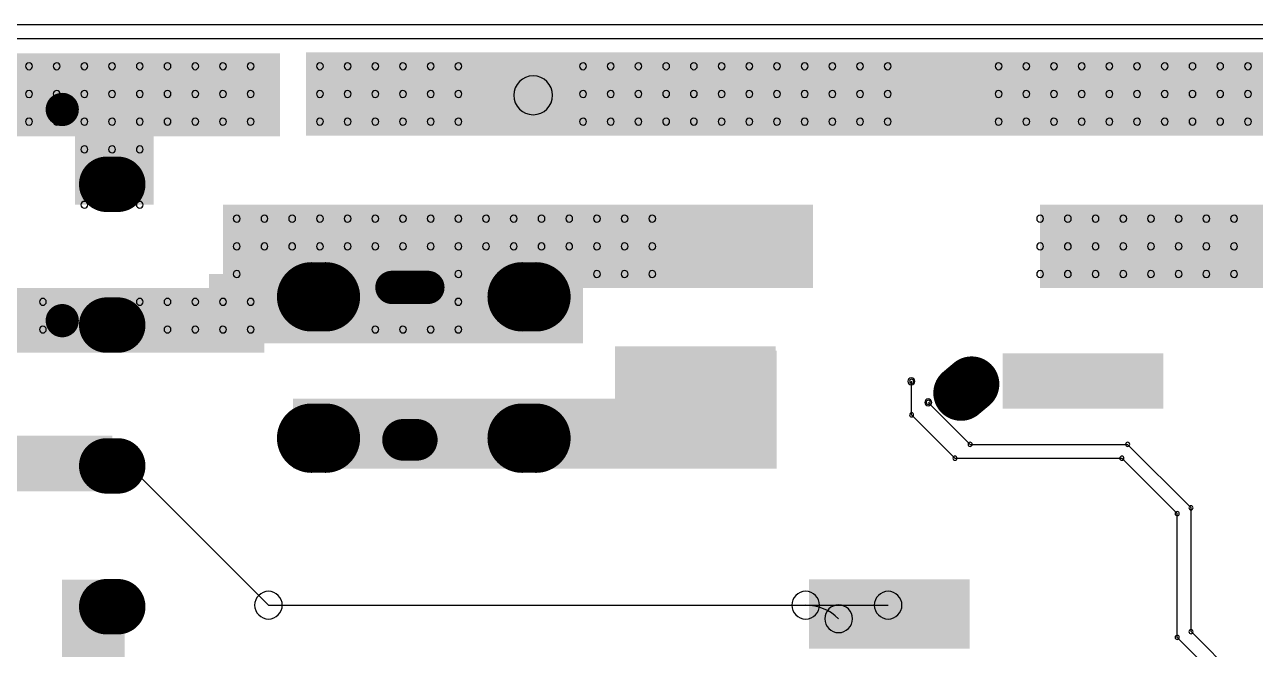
# Model space of a CAD drawing. Header units: inches. Extents: x 32166 to 66782, y 2386 to 7162.
# Drawn here: x 32879.6 to 33079.6, y 3251.1 to 3352.5 of the extents above; entities that cross this region are included whole.
import ezdxf

# ---------------------------------------------------------------- set-up
doc = ezdxf.new("R2010")
doc.units = ezdxf.units.IN
doc.header["$LTSCALE"] = 0.64311
doc.header["$MEASUREMENT"] = 0
for name, color, linetype in [('KEEPOUTLAYER', 6, 'CONTINUOUS'), ('MIDLAYER2', 76, 'CONTINUOUS'), ('MULTILAYER', 9, 'CONTINUOUS')]:
    doc.layers.add(name, color=color, linetype=linetype)

msp = doc.modelspace()

# ---------------------------------------------------------------- linework, layer by layer
at = {"layer": 'KEEPOUTLAYER'}
msp.add_line((32666.61, 3352.51), (34174.11, 3352.51), dxfattribs=at)
at = {"layer": 'MIDLAYER2'}
for p, q in [((32737.49, 3350.26), (33876.12, 3350.26)), ((33023.73, 3289.15), (33023.73, 3294.6)), ((33026.43, 3291.18), (33033.24, 3284.37)), ((33023.73, 3289.15), (33030.77, 3282.12)), ((33033.24, 3284.37), (33058.82, 3284.37)), ((33058.82, 3284.37), (33069.13, 3274.06)), ((32893.88, 3280.87), (32896.65, 3280.87)), ((32896.65, 3280.87), (32919.26, 3258.26)), ((33030.77, 3282.12), (33057.89, 3282.12)), ((33057.89, 3282.12), (33066.88, 3273.12)), ((33066.88, 3253.03), (33066.88, 3273.12)), ((33069.13, 3253.96), (33069.13, 3274.06)), ((32919.26, 3258.26), (33019.92, 3258.26)), ((33066.88, 3253.03), (33082.02, 3237.9)), ((33069.13, 3253.96), (33082.95, 3240.15))]:
    msp.add_line(p, q, dxfattribs=at)
for points, const_width in [([(32885.76, 3340.09, 1), (32885.76, 3337.39, 1)], 2.7), ([(32892.98, 3328.84, 1), (32892.98, 3324.34, 1)], 4.5), ([(32894.78, 3328.84, 1), (32894.78, 3324.34, 1)], 4.5), ([(32929.08, 3308.32, 1), (32923.45, 3308.32, 1)], 5.63), ([(32931.33, 3308.32, 1), (32925.7, 3308.32, 1)], 5.63), ([(32963.28, 3308.32, 1), (32957.65, 3308.32, 1)], 5.63), ([(32965.53, 3308.32, 1), (32959.9, 3308.32, 1)], 5.63), ([(32939.31, 3311.2, 1), (32939.31, 3308.5, 1)], 2.7), ([(32945.16, 3311.2, 1), (32945.16, 3308.5, 1)], 2.7), ([(32885.76, 3305.8, 1), (32885.76, 3303.1, 1)], 2.7), ([(32892.98, 3305.98, 1), (32892.98, 3301.48, 1)], 4.5), ([(32894.78, 3305.98, 1), (32894.78, 3301.48, 1)], 4.5), ([(33030.31, 3294.42, 1), (33033.21, 3290.97, 1)], 4.5), ([(33032.04, 3295.87, 1), (33034.93, 3292.42, 1)], 4.5), ([(32929.08, 3285.37, 1), (32923.45, 3285.37, 1)], 5.63), ([(32931.33, 3285.37, 1), (32925.7, 3285.37, 1)], 5.63), ([(32963.28, 3285.37, 1), (32957.65, 3285.37, 1)], 5.63), ([(32965.53, 3285.37, 1), (32959.9, 3285.37, 1)], 5.63), ([(32941.11, 3286.79, 1), (32941.11, 3283.41, 1)], 3.37), ([(32943.36, 3286.79, 1), (32943.36, 3283.41, 1)], 3.37), ([(32892.98, 3283.12, 1), (32892.98, 3278.62, 1)], 4.5), ([(32894.78, 3283.12, 1), (32894.78, 3278.62, 1)], 4.5), ([(32892.98, 3260.26, 1), (32892.98, 3255.76, 1)], 4.5), ([(32894.78, 3260.26, 1), (32894.78, 3255.76, 1)], 4.5)]:
    msp.add_lwpolyline(points, format="xyb", close=True, dxfattribs=dict(at, const_width=const_width))
for points, const_width in [([(32892.98, 3326.59), (32894.78, 3326.59)], 9), ([(32926.26, 3308.32), (32928.51, 3308.32)], 11.25), ([(32960.46, 3308.32), (32962.71, 3308.32)], 11.25), ([(32945.16, 3309.85), (32939.31, 3309.85)], 5.4), ([(32892.98, 3303.73), (32894.78, 3303.73)], 9), ([(33033.48, 3294.14), (33031.76, 3292.7)], 9), ([(32926.26, 3285.37), (32928.51, 3285.37)], 11.25), ([(32960.46, 3285.37), (32962.71, 3285.37)], 11.25), ([(32943.36, 3285.1), (32941.11, 3285.1)], 6.75), ([(32892.98, 3280.87), (32894.78, 3280.87)], 9), ([(32892.98, 3258.01), (32894.78, 3258.01)], 9)]:
    msp.add_lwpolyline(points, dxfattribs=dict(at, const_width=const_width))
for centre, radius, start, end in [((32880.36, 3345.76), 0.562, 0, 180), ((32880.36, 3345.76), 0.562, 180, 0), ((32884.86, 3345.76), 0.562, 0, 180), ((32884.86, 3345.76), 0.562, 180, 0), ((32889.36, 3345.76), 0.562, 0, 180), ((32889.36, 3345.76), 0.562, 180, 0), ((32893.86, 3345.76), 0.562, 0, 180), ((32893.86, 3345.76), 0.562, 180, 0), ((32898.36, 3345.76), 0.562, 0, 180), ((32898.36, 3345.76), 0.562, 180, 0), ((32902.86, 3345.76), 0.562, 0, 180), ((32902.86, 3345.76), 0.562, 180, 0), ((32907.36, 3345.76), 0.562, 0, 180), ((32907.36, 3345.76), 0.562, 180, 0), ((32911.86, 3345.76), 0.562, 0, 180), ((32911.86, 3345.76), 0.562, 180, 0), ((32916.36, 3345.76), 0.562, 0, 180), ((32916.36, 3345.76), 0.562, 180, 0), ((32927.61, 3345.76), 0.562, 0, 180), ((32927.61, 3345.76), 0.562, 180, 0), ((32932.11, 3345.76), 0.562, 0, 180), ((32932.11, 3345.76), 0.562, 180, 0), ((32936.61, 3345.76), 0.562, 0, 180), ((32936.61, 3345.76), 0.562, 180, 0), ((32941.11, 3345.76), 0.562, 0, 180), ((32941.11, 3345.76), 0.562, 180, 0), ((32945.61, 3345.76), 0.562, 0, 180), ((32945.61, 3345.76), 0.562, 180, 0), ((32950.11, 3345.76), 0.562, 0, 180), ((32950.11, 3345.76), 0.562, 180, 0), ((32970.36, 3345.76), 0.562, 0, 180), ((32970.36, 3345.76), 0.562, 180, 0), ((32974.86, 3345.76), 0.562, 0, 180), ((32974.86, 3345.76), 0.562, 180, 0), ((32979.36, 3345.76), 0.562, 0, 180), ((32979.36, 3345.76), 0.562, 180, 0), ((32983.86, 3345.76), 0.562, 0, 180), ((32983.86, 3345.76), 0.562, 180, 0), ((32988.36, 3345.76), 0.562, 0, 180), ((32988.36, 3345.76), 0.562, 180, 0), ((32992.86, 3345.76), 0.562, 0, 180), ((32992.86, 3345.76), 0.562, 180, 0), ((32997.36, 3345.76), 0.562, 0, 180), ((32997.36, 3345.76), 0.562, 180, 0), ((33001.86, 3345.76), 0.562, 0, 180), ((33001.86, 3345.76), 0.562, 180, 0), ((33006.36, 3345.76), 0.562, 0, 180), ((33006.36, 3345.76), 0.562, 180, 0), ((33010.86, 3345.76), 0.562, 0, 180), ((33010.86, 3345.76), 0.562, 180, 0), ((33015.36, 3345.76), 0.562, 0, 180), ((33015.36, 3345.76), 0.562, 180, 0), ((33019.86, 3345.76), 0.562, 0, 180), ((33019.86, 3345.76), 0.562, 180, 0), ((33037.86, 3345.76), 0.562, 0, 180), ((33037.86, 3345.76), 0.562, 180, 0), ((33042.36, 3345.76), 0.562, 0, 180), ((33042.36, 3345.76), 0.562, 180, 0), ((33046.86, 3345.76), 0.562, 0, 180), ((33046.86, 3345.76), 0.562, 180, 0), ((33051.36, 3345.76), 0.562, 0, 180), ((33051.36, 3345.76), 0.562, 180, 0), ((33055.86, 3345.76), 0.562, 0, 180), ((33055.86, 3345.76), 0.562, 180, 0), ((33060.36, 3345.76), 0.562, 0, 180), ((33060.36, 3345.76), 0.562, 180, 0), ((33064.86, 3345.76), 0.562, 0, 180), ((33064.86, 3345.76), 0.562, 180, 0), ((33069.36, 3345.76), 0.562, 0, 180), ((33069.36, 3345.76), 0.562, 180, 0), ((33073.86, 3345.76), 0.562, 0, 180), ((33073.86, 3345.76), 0.562, 180, 0), ((33078.36, 3345.76), 0.562, 0, 180), ((33078.36, 3345.76), 0.562, 180, 0), ((32962.26, 3341.04), 3.15, 0, 180), ((32880.36, 3341.26), 0.562, 0, 180), ((32880.36, 3341.26), 0.562, 180, 0), ((32884.86, 3341.26), 0.562, 0, 180), ((32884.86, 3341.26), 0.562, 180, 0), ((32889.36, 3341.26), 0.562, 0, 180), ((32889.36, 3341.26), 0.562, 180, 0), ((32893.86, 3341.26), 0.562, 0, 180), ((32893.86, 3341.26), 0.562, 180, 0), ((32898.36, 3341.26), 0.562, 0, 180), ((32898.36, 3341.26), 0.562, 180, 0), ((32902.86, 3341.26), 0.562, 0, 180), ((32902.86, 3341.26), 0.562, 180, 0), ((32907.36, 3341.26), 0.562, 0, 180), ((32907.36, 3341.26), 0.562, 180, 0), ((32911.86, 3341.26), 0.562, 0, 180), ((32911.86, 3341.26), 0.562, 180, 0), ((32916.36, 3341.26), 0.562, 0, 180), ((32916.36, 3341.26), 0.562, 180, 0), ((32927.61, 3341.26), 0.562, 0, 180), ((32927.61, 3341.26), 0.562, 180, 0), ((32932.11, 3341.26), 0.562, 0, 180), ((32932.11, 3341.26), 0.562, 180, 0), ((32936.61, 3341.26), 0.562, 0, 180), ((32936.61, 3341.26), 0.562, 180, 0), ((32941.11, 3341.26), 0.562, 0, 180), ((32941.11, 3341.26), 0.562, 180, 0), ((32945.61, 3341.26), 0.562, 0, 180), ((32945.61, 3341.26), 0.562, 180, 0), ((32950.11, 3341.26), 0.562, 0, 180), ((32950.11, 3341.26), 0.562, 180, 0), ((32962.26, 3341.04), 3.15, 180, 0), ((32970.36, 3341.26), 0.562, 0, 180), ((32970.36, 3341.26), 0.562, 180, 0), ((32974.86, 3341.26), 0.562, 0, 180), ((32974.86, 3341.26), 0.562, 180, 0), ((32979.36, 3341.26), 0.562, 0, 180), ((32979.36, 3341.26), 0.562, 180, 0), ((32983.86, 3341.26), 0.562, 0, 180), ((32983.86, 3341.26), 0.562, 180, 0), ((32988.36, 3341.26), 0.562, 0, 180), ((32988.36, 3341.26), 0.562, 180, 0), ((32992.86, 3341.26), 0.562, 0, 180), ((32992.86, 3341.26), 0.562, 180, 0), ((32997.36, 3341.26), 0.562, 0, 180), ((32997.36, 3341.26), 0.562, 180, 0), ((33001.86, 3341.26), 0.562, 0, 180), ((33001.86, 3341.26), 0.562, 180, 0), ((33006.36, 3341.26), 0.562, 0, 180), ((33006.36, 3341.26), 0.562, 180, 0), ((33010.86, 3341.26), 0.562, 0, 180), ((33010.86, 3341.26), 0.562, 180, 0), ((33015.36, 3341.26), 0.562, 0, 180), ((33015.36, 3341.26), 0.562, 180, 0), ((33019.86, 3341.26), 0.562, 0, 180), ((33019.86, 3341.26), 0.562, 180, 0), ((33037.86, 3341.26), 0.562, 0, 180), ((33037.86, 3341.26), 0.562, 180, 0), ((33042.36, 3341.26), 0.562, 0, 180), ((33042.36, 3341.26), 0.562, 180, 0), ((33046.86, 3341.26), 0.562, 0, 180), ((33046.86, 3341.26), 0.562, 180, 0), ((33051.36, 3341.26), 0.562, 0, 180), ((33051.36, 3341.26), 0.562, 180, 0), ((33055.86, 3341.26), 0.562, 0, 180), ((33055.86, 3341.26), 0.562, 180, 0), ((33060.36, 3341.26), 0.562, 0, 180), ((33060.36, 3341.26), 0.562, 180, 0), ((33064.86, 3341.26), 0.562, 0, 180), ((33064.86, 3341.26), 0.562, 180, 0), ((33069.36, 3341.26), 0.562, 0, 180), ((33069.36, 3341.26), 0.562, 180, 0), ((33073.86, 3341.26), 0.562, 0, 180), ((33073.86, 3341.26), 0.562, 180, 0), ((33078.36, 3341.26), 0.562, 0, 180), ((33078.36, 3341.26), 0.562, 180, 0), ((32880.36, 3336.76), 0.562, 0, 180), ((32884.86, 3336.76), 0.562, 0, 180), ((32889.36, 3336.76), 0.562, 0, 180), ((32893.86, 3336.76), 0.562, 0, 180), ((32898.36, 3336.76), 0.562, 0, 180), ((32902.86, 3336.76), 0.562, 0, 180), ((32907.36, 3336.76), 0.562, 0, 180), ((32911.86, 3336.76), 0.562, 0, 180), ((32916.36, 3336.76), 0.562, 0, 180), ((32927.61, 3336.76), 0.562, 0, 180), ((32932.11, 3336.76), 0.562, 0, 180), ((32936.61, 3336.76), 0.562, 0, 180), ((32941.11, 3336.76), 0.562, 0, 180), ((32945.61, 3336.76), 0.562, 0, 180), ((32950.11, 3336.76), 0.562, 0, 180), ((32970.36, 3336.76), 0.562, 0, 180), ((32974.86, 3336.76), 0.562, 0, 180), ((32979.36, 3336.76), 0.562, 0, 180), ((32983.86, 3336.76), 0.562, 0, 180), ((32988.36, 3336.76), 0.562, 0, 180), ((32992.86, 3336.76), 0.562, 0, 180), ((32997.36, 3336.76), 0.562, 0, 180), ((33001.86, 3336.76), 0.562, 0, 180), ((33006.36, 3336.76), 0.562, 0, 180), ((33010.86, 3336.76), 0.562, 0, 180), ((33015.36, 3336.76), 0.562, 0, 180), ((33019.86, 3336.76), 0.562, 0, 180), ((33037.86, 3336.76), 0.562, 0, 180), ((33042.36, 3336.76), 0.562, 0, 180), ((33046.86, 3336.76), 0.562, 0, 180), ((33051.36, 3336.76), 0.562, 0, 180), ((33055.86, 3336.76), 0.562, 0, 180), ((33060.36, 3336.76), 0.562, 0, 180), ((33064.86, 3336.76), 0.562, 0, 180), ((33069.36, 3336.76), 0.562, 0, 180), ((33073.86, 3336.76), 0.562, 0, 180), ((33078.36, 3336.76), 0.562, 0, 180), ((32880.36, 3336.76), 0.562, 180, 0), ((32884.86, 3336.76), 0.562, 180, 0), ((32889.36, 3336.76), 0.562, 180, 0), ((32893.86, 3336.76), 0.562, 180, 0), ((32898.36, 3336.76), 0.562, 180, 0), ((32902.86, 3336.76), 0.562, 180, 0), ((32907.36, 3336.76), 0.562, 180, 0), ((32911.86, 3336.76), 0.562, 180, 0), ((32916.36, 3336.76), 0.562, 180, 0), ((32927.61, 3336.76), 0.562, 180, 0), ((32932.11, 3336.76), 0.562, 180, 0), ((32936.61, 3336.76), 0.562, 180, 0), ((32941.11, 3336.76), 0.562, 180, 0), ((32945.61, 3336.76), 0.562, 180, 0), ((32950.11, 3336.76), 0.562, 180, 0), ((32970.36, 3336.76), 0.562, 180, 0), ((32974.86, 3336.76), 0.562, 180, 0), ((32979.36, 3336.76), 0.562, 180, 0), ((32983.86, 3336.76), 0.562, 180, 0), ((32988.36, 3336.76), 0.562, 180, 0), ((32992.86, 3336.76), 0.562, 180, 0), ((32997.36, 3336.76), 0.562, 180, 0), ((33001.86, 3336.76), 0.562, 180, 0), ((33006.36, 3336.76), 0.562, 180, 0), ((33010.86, 3336.76), 0.562, 180, 0), ((33015.36, 3336.76), 0.562, 180, 0), ((33019.86, 3336.76), 0.562, 180, 0), ((33037.86, 3336.76), 0.562, 180, 0), ((33042.36, 3336.76), 0.562, 180, 0), ((33046.86, 3336.76), 0.562, 180, 0), ((33051.36, 3336.76), 0.562, 180, 0), ((33055.86, 3336.76), 0.562, 180, 0), ((33060.36, 3336.76), 0.562, 180, 0), ((33064.86, 3336.76), 0.562, 180, 0), ((33069.36, 3336.76), 0.562, 180, 0), ((33073.86, 3336.76), 0.562, 180, 0), ((33078.36, 3336.76), 0.562, 180, 0), ((32889.36, 3332.26), 0.562, 0, 180), ((32889.36, 3332.26), 0.562, 180, 0), ((32893.86, 3332.26), 0.562, 0, 180), ((32893.86, 3332.26), 0.562, 180, 0), ((32898.36, 3332.26), 0.562, 0, 180), ((32898.36, 3332.26), 0.562, 180, 0), ((32893.86, 3327.76), 0.562, 0, 180), ((32893.86, 3327.76), 0.562, 180, 0), ((32898.36, 3327.76), 0.562, 0, 180), ((32898.36, 3327.76), 0.562, 180, 0), ((32889.36, 3323.26), 0.562, 0, 180), ((32889.36, 3323.26), 0.562, 180, 0), ((32893.86, 3323.26), 0.562, 0, 180), ((32893.86, 3323.26), 0.562, 180, 0), ((32898.36, 3323.26), 0.562, 0, 180), ((32898.36, 3323.26), 0.562, 180, 0), ((32914.11, 3321.01), 0.562, 0, 180), ((32914.11, 3321.01), 0.562, 0, 180), ((32914.11, 3321.01), 0.562, 180, 0), ((32914.11, 3321.01), 0.562, 180, 0), ((32918.61, 3321.01), 0.562, 0, 180), ((32918.61, 3321.01), 0.562, 180, 0), ((32923.11, 3321.01), 0.562, 0, 180), ((32923.11, 3321.01), 0.562, 180, 0), ((32927.61, 3321.01), 0.562, 0, 180), ((32927.61, 3321.01), 0.562, 180, 0), ((32932.11, 3321.01), 0.562, 0, 180), ((32932.11, 3321.01), 0.562, 180, 0), ((32936.61, 3321.01), 0.562, 0, 180), ((32936.61, 3321.01), 0.562, 180, 0), ((32941.11, 3321.01), 0.562, 0, 180), ((32941.11, 3321.01), 0.562, 180, 0), ((32945.61, 3321.01), 0.562, 0, 180), ((32945.61, 3321.01), 0.562, 180, 0), ((32950.11, 3321.01), 0.562, 0, 180), ((32950.11, 3321.01), 0.562, 180, 0), ((32954.61, 3321.01), 0.562, 0, 180), ((32954.61, 3321.01), 0.562, 180, 0), ((32959.11, 3321.01), 0.562, 0, 180), ((32959.11, 3321.01), 0.562, 180, 0), ((32963.61, 3321.01), 0.562, 0, 180), ((32963.61, 3321.01), 0.562, 180, 0), ((32968.11, 3321.01), 0.562, 0, 180), ((32968.11, 3321.01), 0.562, 180, 0), ((32972.61, 3321.01), 0.562, 0, 180), ((32972.61, 3321.01), 0.562, 180, 0), ((32977.11, 3321.01), 0.562, 0, 180), ((32977.11, 3321.01), 0.562, 180, 0), ((32981.61, 3321.01), 0.562, 0, 180), ((32981.61, 3321.01), 0.562, 180, 0), ((33044.61, 3321.01), 0.562, 0, 180), ((33044.61, 3321.01), 0.562, 180, 0), ((33049.11, 3321.01), 0.562, 0, 180), ((33049.11, 3321.01), 0.562, 180, 0), ((33053.61, 3321.01), 0.562, 0, 180), ((33053.61, 3321.01), 0.562, 180, 0), ((33058.11, 3321.01), 0.562, 0, 180), ((33058.11, 3321.01), 0.562, 180, 0), ((33062.61, 3321.01), 0.562, 0, 180), ((33062.61, 3321.01), 0.562, 180, 0), ((33067.11, 3321.01), 0.562, 0, 180), ((33067.11, 3321.01), 0.562, 180, 0), ((33071.61, 3321.01), 0.562, 0, 180), ((33071.61, 3321.01), 0.562, 180, 0), ((33076.11, 3321.01), 0.562, 0, 180), ((33076.11, 3321.01), 0.562, 180, 0), ((32914.11, 3316.51), 0.562, 0, 180), ((32918.61, 3316.51), 0.562, 0, 180), ((32918.61, 3316.51), 0.562, 0, 180), ((32923.11, 3316.51), 0.562, 0, 180), ((32927.61, 3316.51), 0.562, 0, 180), ((32932.11, 3316.51), 0.562, 0, 180), ((32932.11, 3316.51), 0.562, 0, 180), ((32936.61, 3316.51), 0.562, 0, 180), ((32941.11, 3316.51), 0.562, 0, 180), ((32945.61, 3316.51), 0.562, 0, 180), ((32945.61, 3316.51), 0.562, 0, 180), ((32950.11, 3316.51), 0.562, 0, 180), ((32954.61, 3316.51), 0.562, 0, 180), ((32959.11, 3316.51), 0.562, 0, 180), ((32959.11, 3316.51), 0.562, 0, 180), ((32963.61, 3316.51), 0.562, 0, 180), ((32968.11, 3316.51), 0.562, 0, 180), ((32972.61, 3316.51), 0.562, 0, 180), ((32972.61, 3316.51), 0.562, 0, 180), ((32977.11, 3316.51), 0.562, 0, 180), ((32981.61, 3316.51), 0.562, 0, 180), ((33044.61, 3316.51), 0.562, 0, 180), ((33049.11, 3316.51), 0.562, 0, 180), ((33053.61, 3316.51), 0.562, 0, 180), ((33058.11, 3316.51), 0.562, 0, 180), ((33062.61, 3316.51), 0.562, 0, 180), ((33067.11, 3316.51), 0.562, 0, 180), ((33071.61, 3316.51), 0.562, 0, 180), ((33076.11, 3316.51), 0.562, 0, 180), ((32914.11, 3316.51), 0.562, 180, 0), ((32918.61, 3316.51), 0.562, 180, 0), ((32918.61, 3316.51), 0.562, 180, 0), ((32923.11, 3316.51), 0.562, 180, 0), ((32927.61, 3316.51), 0.562, 180, 0), ((32932.11, 3316.51), 0.562, 180, 0), ((32932.11, 3316.51), 0.562, 180, 0), ((32936.61, 3316.51), 0.562, 180, 0), ((32941.11, 3316.51), 0.562, 180, 0), ((32945.61, 3316.51), 0.562, 180, 0), ((32945.61, 3316.51), 0.562, 180, 0), ((32950.11, 3316.51), 0.562, 180, 0), ((32954.61, 3316.51), 0.562, 180, 0), ((32959.11, 3316.51), 0.562, 180, 0), ((32959.11, 3316.51), 0.562, 180, 0), ((32963.61, 3316.51), 0.562, 180, 0), ((32968.11, 3316.51), 0.562, 180, 0), ((32972.61, 3316.51), 0.562, 180, 0), ((32972.61, 3316.51), 0.562, 180, 0), ((32977.11, 3316.51), 0.562, 180, 0), ((32981.61, 3316.51), 0.562, 180, 0), ((33044.61, 3316.51), 0.562, 180, 0), ((33049.11, 3316.51), 0.562, 180, 0), ((33053.61, 3316.51), 0.562, 180, 0), ((33058.11, 3316.51), 0.562, 180, 0), ((33062.61, 3316.51), 0.562, 180, 0), ((33067.11, 3316.51), 0.562, 180, 0), ((33071.61, 3316.51), 0.562, 180, 0), ((33076.11, 3316.51), 0.562, 180, 0), ((32914.11, 3312.01), 0.562, 0, 180), ((32914.11, 3312.01), 0.562, 180, 0), ((32950.11, 3312.01), 0.562, 0, 180), ((32950.11, 3312.01), 0.562, 180, 0), ((32972.61, 3312.01), 0.562, 0, 180), ((32972.61, 3312.01), 0.562, 0, 180), ((32972.61, 3312.01), 0.562, 180, 0), ((32972.61, 3312.01), 0.562, 180, 0), ((32977.11, 3312.01), 0.562, 0, 180), ((32977.11, 3312.01), 0.562, 180, 0), ((32981.61, 3312.01), 0.562, 0, 180), ((32981.61, 3312.01), 0.562, 180, 0), ((33044.61, 3312.01), 0.562, 0, 180), ((33044.61, 3312.01), 0.562, 180, 0), ((33049.11, 3312.01), 0.562, 0, 180), ((33049.11, 3312.01), 0.562, 180, 0), ((33053.61, 3312.01), 0.562, 0, 180), ((33053.61, 3312.01), 0.562, 180, 0), ((33058.11, 3312.01), 0.562, 0, 180), ((33058.11, 3312.01), 0.562, 180, 0), ((33062.61, 3312.01), 0.562, 0, 180), ((33062.61, 3312.01), 0.562, 180, 0), ((33067.11, 3312.01), 0.562, 0, 180), ((33067.11, 3312.01), 0.562, 180, 0), ((33071.61, 3312.01), 0.562, 0, 180), ((33071.61, 3312.01), 0.562, 180, 0), ((33076.11, 3312.01), 0.562, 0, 180), ((33076.11, 3312.01), 0.562, 180, 0), ((32882.61, 3307.51), 0.562, 0, 180), ((32882.61, 3307.51), 0.562, 180, 0), ((32898.36, 3307.51), 0.562, 0, 180), ((32898.36, 3307.51), 0.562, 180, 0), ((32902.86, 3307.51), 0.562, 0, 180), ((32902.86, 3307.51), 0.562, 180, 0), ((32907.36, 3307.51), 0.562, 0, 180), ((32907.36, 3307.51), 0.562, 180, 0), ((32911.86, 3307.51), 0.562, 0, 180), ((32911.86, 3307.51), 0.562, 180, 0), ((32916.36, 3307.51), 0.562, 0, 180), ((32916.36, 3307.51), 0.562, 180, 0), ((32950.11, 3307.51), 0.562, 0, 180), ((32950.11, 3307.51), 0.562, 180, 0), ((32882.61, 3303.01), 0.562, 0, 180), ((32882.61, 3303.01), 0.562, 180, 0), ((32898.36, 3303.01), 0.562, 0, 180), ((32898.36, 3303.01), 0.562, 180, 0), ((32902.86, 3303.01), 0.562, 0, 180), ((32902.86, 3303.01), 0.562, 180, 0), ((32907.36, 3303.01), 0.562, 0, 180), ((32907.36, 3303.01), 0.562, 180, 0), ((32911.86, 3303.01), 0.562, 0, 180), ((32911.86, 3303.01), 0.562, 180, 0), ((32916.36, 3303.01), 0.562, 0, 180), ((32916.36, 3303.01), 0.562, 180, 0), ((32936.61, 3303.01), 0.562, 0, 180), ((32936.61, 3303.01), 0.562, 180, 0), ((32941.11, 3303.01), 0.562, 0, 180), ((32941.11, 3303.01), 0.562, 180, 0), ((32945.61, 3303.01), 0.562, 0, 180), ((32945.61, 3303.01), 0.562, 0, 180), ((32945.61, 3303.01), 0.562, 180, 0), ((32945.61, 3303.01), 0.562, 180, 0), ((32950.11, 3303.01), 0.562, 0, 180), ((32950.11, 3303.01), 0.562, 0, 180), ((32950.11, 3303.01), 0.562, 180, 0), ((32950.11, 3303.01), 0.562, 180, 0), ((33023.69, 3294.6), 0.562, 0, 180), ((33023.73, 3294.6), 0.337, 0, 180), ((33023.69, 3294.6), 0.562, 180, 0), ((33023.73, 3294.6), 0.337, 180, 0), ((33026.43, 3291.18), 0.562, 0, 180), ((33026.43, 3291.18), 0.562, 180, 0), ((33026.43, 3291.18), 0.337, 0, 180), ((33026.43, 3291.18), 0.337, 180, 0), ((33023.73, 3289.15), 0.337, 0, 180), ((33023.73, 3289.15), 0.337, 0, 180), ((33023.73, 3289.15), 0.337, 180, 0), ((33023.73, 3289.15), 0.337, 180, 0), ((32893.88, 3280.87), 2.25, 0, 180), ((32896.65, 3280.87), 2.25, 0, 180), ((32896.65, 3280.87), 2.25, 0, 180), ((33033.24, 3284.37), 0.337, 0, 180), ((33033.24, 3284.37), 0.337, 0, 180), ((33033.24, 3284.37), 0.337, 180, 0), ((33033.24, 3284.37), 0.337, 180, 0), ((33058.82, 3284.37), 0.337, 0, 180), ((33058.82, 3284.37), 0.337, 0, 180), ((33058.82, 3284.37), 0.337, 180, 0), ((33058.82, 3284.37), 0.337, 180, 0), ((32893.88, 3280.87), 2.25, 180, 0), ((32896.65, 3280.87), 2.25, 180, 0), ((32896.65, 3280.87), 2.25, 180, 0), ((33030.77, 3282.12), 0.337, 0, 180), ((33030.77, 3282.12), 0.337, 0, 180), ((33030.77, 3282.12), 0.337, 180, 0), ((33030.77, 3282.12), 0.337, 180, 0), ((33057.89, 3282.12), 0.337, 0, 180), ((33057.89, 3282.12), 0.337, 0, 180), ((33057.89, 3282.12), 0.337, 180, 0), ((33057.89, 3282.12), 0.337, 180, 0), ((33066.88, 3273.12), 0.337, 0, 180), ((33066.88, 3273.12), 0.337, 0, 180), ((33066.88, 3273.12), 0.337, 180, 0), ((33066.88, 3273.12), 0.337, 180, 0), ((33069.13, 3274.06), 0.337, 0, 180), ((33069.13, 3274.06), 0.337, 0, 180), ((33069.13, 3274.06), 0.337, 180, 0), ((33069.13, 3274.06), 0.337, 180, 0), ((32919.26, 3258.26), 2.25, 0, 180), ((32919.26, 3258.26), 2.25, 0, 180), ((33006.53, 3258.26), 2.25, 0, 180), ((33019.92, 3258.26), 2.25, 0, 180), ((32919.26, 3258.26), 2.25, 180, 0), ((32919.26, 3258.26), 2.25, 180, 0), ((33006.53, 3258.26), 2.25, 180, 0), ((33006.53, 3250.71), 7.55, 45, 90), ((33011.87, 3256.05), 2.25, 0, 180), ((33019.92, 3258.26), 2.25, 180, 0), ((33011.87, 3256.05), 2.25, 180, 0), ((33066.88, 3253.03), 0.337, 0, 180), ((33066.88, 3253.03), 0.337, 0, 180), ((33066.88, 3253.03), 0.337, 180, 0), ((33066.88, 3253.03), 0.337, 180, 0), ((33069.13, 3253.96), 0.337, 0, 180), ((33069.13, 3253.96), 0.337, 0, 180), ((33069.13, 3253.96), 0.337, 180, 0), ((33069.13, 3253.96), 0.337, 180, 0)]:
    msp.add_arc(centre, radius, start, end, dxfattribs=at)
for points in [[(32846.44, 3334.36), (32921.14, 3334.36), (32846.44, 3347.86), (32921.14, 3347.86)], [(32925.36, 3334.51), (33413.61, 3334.51), (32925.36, 3348.01), (33413.61, 3348.01)], [(32887.84, 3323.26), (32900.61, 3323.26), (32887.84, 3334.81), (32900.61, 3334.81)], [(32911.86, 3309.76), (33007.71, 3309.76), (32911.86, 3323.26), (33007.71, 3323.26)], [(33044.61, 3309.76), (33166.11, 3309.76), (33044.61, 3323.26), (33166.11, 3323.26)], [(32909.61, 3300.76), (32970.36, 3300.76), (32909.61, 3312.01), (32970.36, 3312.01)], [(32858.59, 3299.26), (32918.61, 3299.26), (32858.59, 3309.76), (32918.61, 3309.76)], [(33001.64, 3300.27), (32975.54, 3300.27), (33001.64, 3289.02), (32975.54, 3289.02)], [(32976.12, 3280.42), (33001.82, 3280.42), (32976.12, 3299.59), (33001.82, 3299.59)], [(33064.64, 3299.14), (33038.54, 3299.14), (33064.64, 3290.14), (33038.54, 3290.14)], [(32923.25, 3280.42), (33001.82, 3280.42), (32923.25, 3291.76), (33001.82, 3291.76)], [(32858.59, 3276.76), (32893.88, 3276.76), (32858.59, 3285.76), (32893.88, 3285.76)], [(32885.72, 3241.29), (32895.89, 3241.29), (32885.72, 3262.42), (32895.89, 3262.42)], [(33007.04, 3251.22), (33033.14, 3251.22), (33007.04, 3262.47), (33033.14, 3262.47)]]:
    msp.add_solid(points, dxfattribs=at)
at = {"layer": 'MULTILAYER'}
for points, const_width in [([(32885.76, 3340.09, 1), (32885.76, 3337.39, 1)], 2.7), ([(32892.98, 3328.84, 1), (32892.98, 3324.34, 1)], 4.5), ([(32894.78, 3328.84, 1), (32894.78, 3324.34, 1)], 4.5), ([(32929.08, 3308.32, 1), (32923.45, 3308.32, 1)], 5.63), ([(32931.33, 3308.32, 1), (32925.7, 3308.32, 1)], 5.63), ([(32963.28, 3308.32, 1), (32957.65, 3308.32, 1)], 5.63), ([(32965.53, 3308.32, 1), (32959.9, 3308.32, 1)], 5.63), ([(32939.31, 3311.2, 1), (32939.31, 3308.5, 1)], 2.7), ([(32945.16, 3311.2, 1), (32945.16, 3308.5, 1)], 2.7), ([(32885.76, 3305.8, 1), (32885.76, 3303.1, 1)], 2.7), ([(32892.98, 3305.98, 1), (32892.98, 3301.48, 1)], 4.5), ([(32894.78, 3305.98, 1), (32894.78, 3301.48, 1)], 4.5), ([(33030.31, 3294.42, 1), (33033.21, 3290.97, 1)], 4.5), ([(33032.04, 3295.87, 1), (33034.93, 3292.42, 1)], 4.5), ([(32929.08, 3285.37, 1), (32923.45, 3285.37, 1)], 5.63), ([(32931.33, 3285.37, 1), (32925.7, 3285.37, 1)], 5.63), ([(32963.28, 3285.37, 1), (32957.65, 3285.37, 1)], 5.63), ([(32965.53, 3285.37, 1), (32959.9, 3285.37, 1)], 5.63), ([(32941.11, 3286.79, 1), (32941.11, 3283.41, 1)], 3.37), ([(32943.36, 3286.79, 1), (32943.36, 3283.41, 1)], 3.37), ([(32892.98, 3283.12, 1), (32892.98, 3278.62, 1)], 4.5), ([(32894.78, 3283.12, 1), (32894.78, 3278.62, 1)], 4.5), ([(32892.98, 3260.26, 1), (32892.98, 3255.76, 1)], 4.5), ([(32894.78, 3260.26, 1), (32894.78, 3255.76, 1)], 4.5)]:
    msp.add_lwpolyline(points, format="xyb", close=True, dxfattribs=dict(at, const_width=const_width))
for points, const_width in [([(32892.98, 3326.59), (32894.78, 3326.59)], 9), ([(32926.26, 3308.32), (32928.51, 3308.32)], 11.25), ([(32960.46, 3308.32), (32962.71, 3308.32)], 11.25), ([(32945.16, 3309.85), (32939.31, 3309.85)], 5.4), ([(32892.98, 3303.73), (32894.78, 3303.73)], 9), ([(33033.48, 3294.14), (33031.76, 3292.7)], 9), ([(32926.26, 3285.37), (32928.51, 3285.37)], 11.25), ([(32960.46, 3285.37), (32962.71, 3285.37)], 11.25), ([(32943.36, 3285.1), (32941.11, 3285.1)], 6.75), ([(32892.98, 3280.87), (32894.78, 3280.87)], 9), ([(32892.98, 3258.01), (32894.78, 3258.01)], 9)]:
    msp.add_lwpolyline(points, dxfattribs=dict(at, const_width=const_width))
for centre, radius, start, end in [((32880.36, 3345.76), 0.562, 0, 180), ((32880.36, 3345.76), 0.562, 180, 0), ((32884.86, 3345.76), 0.562, 0, 180), ((32884.86, 3345.76), 0.562, 180, 0), ((32889.36, 3345.76), 0.562, 0, 180), ((32889.36, 3345.76), 0.562, 180, 0), ((32893.86, 3345.76), 0.562, 0, 180), ((32893.86, 3345.76), 0.562, 180, 0), ((32898.36, 3345.76), 0.562, 0, 180), ((32898.36, 3345.76), 0.562, 180, 0), ((32902.86, 3345.76), 0.562, 0, 180), ((32902.86, 3345.76), 0.562, 180, 0), ((32907.36, 3345.76), 0.562, 0, 180), ((32907.36, 3345.76), 0.562, 180, 0), ((32911.86, 3345.76), 0.562, 0, 180), ((32911.86, 3345.76), 0.562, 180, 0), ((32916.36, 3345.76), 0.562, 0, 180), ((32916.36, 3345.76), 0.562, 180, 0), ((32927.61, 3345.76), 0.562, 0, 180), ((32927.61, 3345.76), 0.562, 180, 0), ((32932.11, 3345.76), 0.562, 0, 180), ((32932.11, 3345.76), 0.562, 180, 0), ((32936.61, 3345.76), 0.562, 0, 180), ((32936.61, 3345.76), 0.562, 180, 0), ((32941.11, 3345.76), 0.562, 0, 180), ((32941.11, 3345.76), 0.562, 180, 0), ((32945.61, 3345.76), 0.562, 0, 180), ((32945.61, 3345.76), 0.562, 180, 0), ((32950.11, 3345.76), 0.562, 0, 180), ((32950.11, 3345.76), 0.562, 180, 0), ((32970.36, 3345.76), 0.562, 0, 180), ((32970.36, 3345.76), 0.562, 180, 0), ((32974.86, 3345.76), 0.562, 0, 180), ((32974.86, 3345.76), 0.562, 180, 0), ((32979.36, 3345.76), 0.562, 0, 180), ((32979.36, 3345.76), 0.562, 180, 0), ((32983.86, 3345.76), 0.562, 0, 180), ((32983.86, 3345.76), 0.562, 180, 0), ((32988.36, 3345.76), 0.562, 0, 180), ((32988.36, 3345.76), 0.562, 180, 0), ((32992.86, 3345.76), 0.562, 0, 180), ((32992.86, 3345.76), 0.562, 180, 0), ((32997.36, 3345.76), 0.562, 0, 180), ((32997.36, 3345.76), 0.562, 180, 0), ((33001.86, 3345.76), 0.562, 0, 180), ((33001.86, 3345.76), 0.562, 180, 0), ((33006.36, 3345.76), 0.562, 0, 180), ((33006.36, 3345.76), 0.562, 180, 0), ((33010.86, 3345.76), 0.562, 0, 180), ((33010.86, 3345.76), 0.562, 180, 0), ((33015.36, 3345.76), 0.562, 0, 180), ((33015.36, 3345.76), 0.562, 180, 0), ((33019.86, 3345.76), 0.562, 0, 180), ((33019.86, 3345.76), 0.562, 180, 0), ((33037.86, 3345.76), 0.562, 0, 180), ((33037.86, 3345.76), 0.562, 180, 0), ((33042.36, 3345.76), 0.562, 0, 180), ((33042.36, 3345.76), 0.562, 180, 0), ((33046.86, 3345.76), 0.562, 0, 180), ((33046.86, 3345.76), 0.562, 180, 0), ((33051.36, 3345.76), 0.562, 0, 180), ((33051.36, 3345.76), 0.562, 180, 0), ((33055.86, 3345.76), 0.562, 0, 180), ((33055.86, 3345.76), 0.562, 180, 0), ((33060.36, 3345.76), 0.562, 0, 180), ((33060.36, 3345.76), 0.562, 180, 0), ((33064.86, 3345.76), 0.562, 0, 180), ((33064.86, 3345.76), 0.562, 180, 0), ((33069.36, 3345.76), 0.562, 0, 180), ((33069.36, 3345.76), 0.562, 180, 0), ((33073.86, 3345.76), 0.562, 0, 180), ((33073.86, 3345.76), 0.562, 180, 0), ((33078.36, 3345.76), 0.562, 0, 180), ((33078.36, 3345.76), 0.562, 180, 0), ((32962.26, 3341.04), 3.15, 0, 180), ((32880.36, 3341.26), 0.562, 0, 180), ((32880.36, 3341.26), 0.562, 180, 0), ((32884.86, 3341.26), 0.562, 0, 180), ((32884.86, 3341.26), 0.562, 180, 0), ((32889.36, 3341.26), 0.562, 0, 180), ((32889.36, 3341.26), 0.562, 180, 0), ((32893.86, 3341.26), 0.562, 0, 180), ((32893.86, 3341.26), 0.562, 180, 0), ((32898.36, 3341.26), 0.562, 0, 180), ((32898.36, 3341.26), 0.562, 180, 0), ((32902.86, 3341.26), 0.562, 0, 180), ((32902.86, 3341.26), 0.562, 180, 0), ((32907.36, 3341.26), 0.562, 0, 180), ((32907.36, 3341.26), 0.562, 180, 0), ((32911.86, 3341.26), 0.562, 0, 180), ((32911.86, 3341.26), 0.562, 180, 0), ((32916.36, 3341.26), 0.562, 0, 180), ((32916.36, 3341.26), 0.562, 180, 0), ((32927.61, 3341.26), 0.562, 0, 180), ((32927.61, 3341.26), 0.562, 180, 0), ((32932.11, 3341.26), 0.562, 0, 180), ((32932.11, 3341.26), 0.562, 180, 0), ((32936.61, 3341.26), 0.562, 0, 180), ((32936.61, 3341.26), 0.562, 180, 0), ((32941.11, 3341.26), 0.562, 0, 180), ((32941.11, 3341.26), 0.562, 180, 0), ((32945.61, 3341.26), 0.562, 0, 180), ((32945.61, 3341.26), 0.562, 180, 0), ((32950.11, 3341.26), 0.562, 0, 180), ((32950.11, 3341.26), 0.562, 180, 0), ((32962.26, 3341.04), 3.15, 180, 0), ((32970.36, 3341.26), 0.562, 0, 180), ((32970.36, 3341.26), 0.562, 180, 0), ((32974.86, 3341.26), 0.562, 0, 180), ((32974.86, 3341.26), 0.562, 180, 0), ((32979.36, 3341.26), 0.562, 0, 180), ((32979.36, 3341.26), 0.562, 180, 0), ((32983.86, 3341.26), 0.562, 0, 180), ((32983.86, 3341.26), 0.562, 180, 0), ((32988.36, 3341.26), 0.562, 0, 180), ((32988.36, 3341.26), 0.562, 180, 0), ((32992.86, 3341.26), 0.562, 0, 180), ((32992.86, 3341.26), 0.562, 180, 0), ((32997.36, 3341.26), 0.562, 0, 180), ((32997.36, 3341.26), 0.562, 180, 0), ((33001.86, 3341.26), 0.562, 0, 180), ((33001.86, 3341.26), 0.562, 180, 0), ((33006.36, 3341.26), 0.562, 0, 180), ((33006.36, 3341.26), 0.562, 180, 0), ((33010.86, 3341.26), 0.562, 0, 180), ((33010.86, 3341.26), 0.562, 180, 0), ((33015.36, 3341.26), 0.562, 0, 180), ((33015.36, 3341.26), 0.562, 180, 0), ((33019.86, 3341.26), 0.562, 0, 180), ((33019.86, 3341.26), 0.562, 180, 0), ((33037.86, 3341.26), 0.562, 0, 180), ((33037.86, 3341.26), 0.562, 180, 0), ((33042.36, 3341.26), 0.562, 0, 180), ((33042.36, 3341.26), 0.562, 180, 0), ((33046.86, 3341.26), 0.562, 0, 180), ((33046.86, 3341.26), 0.562, 180, 0), ((33051.36, 3341.26), 0.562, 0, 180), ((33051.36, 3341.26), 0.562, 180, 0), ((33055.86, 3341.26), 0.562, 0, 180), ((33055.86, 3341.26), 0.562, 180, 0), ((33060.36, 3341.26), 0.562, 0, 180), ((33060.36, 3341.26), 0.562, 180, 0), ((33064.86, 3341.26), 0.562, 0, 180), ((33064.86, 3341.26), 0.562, 180, 0), ((33069.36, 3341.26), 0.562, 0, 180), ((33069.36, 3341.26), 0.562, 180, 0), ((33073.86, 3341.26), 0.562, 0, 180), ((33073.86, 3341.26), 0.562, 180, 0), ((33078.36, 3341.26), 0.562, 0, 180), ((33078.36, 3341.26), 0.562, 180, 0), ((32880.36, 3336.76), 0.562, 0, 180), ((32884.86, 3336.76), 0.562, 0, 180), ((32889.36, 3336.76), 0.562, 0, 180), ((32893.86, 3336.76), 0.562, 0, 180), ((32898.36, 3336.76), 0.562, 0, 180), ((32902.86, 3336.76), 0.562, 0, 180), ((32907.36, 3336.76), 0.562, 0, 180), ((32911.86, 3336.76), 0.562, 0, 180), ((32916.36, 3336.76), 0.562, 0, 180), ((32927.61, 3336.76), 0.562, 0, 180), ((32932.11, 3336.76), 0.562, 0, 180), ((32936.61, 3336.76), 0.562, 0, 180), ((32941.11, 3336.76), 0.562, 0, 180), ((32945.61, 3336.76), 0.562, 0, 180), ((32950.11, 3336.76), 0.562, 0, 180), ((32970.36, 3336.76), 0.562, 0, 180), ((32974.86, 3336.76), 0.562, 0, 180), ((32979.36, 3336.76), 0.562, 0, 180), ((32983.86, 3336.76), 0.562, 0, 180), ((32988.36, 3336.76), 0.562, 0, 180), ((32992.86, 3336.76), 0.562, 0, 180), ((32997.36, 3336.76), 0.562, 0, 180), ((33001.86, 3336.76), 0.562, 0, 180), ((33006.36, 3336.76), 0.562, 0, 180), ((33010.86, 3336.76), 0.562, 0, 180), ((33015.36, 3336.76), 0.562, 0, 180), ((33019.86, 3336.76), 0.562, 0, 180), ((33037.86, 3336.76), 0.562, 0, 180), ((33042.36, 3336.76), 0.562, 0, 180), ((33046.86, 3336.76), 0.562, 0, 180), ((33051.36, 3336.76), 0.562, 0, 180), ((33055.86, 3336.76), 0.562, 0, 180), ((33060.36, 3336.76), 0.562, 0, 180), ((33064.86, 3336.76), 0.562, 0, 180), ((33069.36, 3336.76), 0.562, 0, 180), ((33073.86, 3336.76), 0.562, 0, 180), ((33078.36, 3336.76), 0.562, 0, 180), ((32880.36, 3336.76), 0.562, 180, 0), ((32884.86, 3336.76), 0.562, 180, 0), ((32889.36, 3336.76), 0.562, 180, 0), ((32893.86, 3336.76), 0.562, 180, 0), ((32898.36, 3336.76), 0.562, 180, 0), ((32902.86, 3336.76), 0.562, 180, 0), ((32907.36, 3336.76), 0.562, 180, 0), ((32911.86, 3336.76), 0.562, 180, 0), ((32916.36, 3336.76), 0.562, 180, 0), ((32927.61, 3336.76), 0.562, 180, 0), ((32932.11, 3336.76), 0.562, 180, 0), ((32936.61, 3336.76), 0.562, 180, 0), ((32941.11, 3336.76), 0.562, 180, 0), ((32945.61, 3336.76), 0.562, 180, 0), ((32950.11, 3336.76), 0.562, 180, 0), ((32970.36, 3336.76), 0.562, 180, 0), ((32974.86, 3336.76), 0.562, 180, 0), ((32979.36, 3336.76), 0.562, 180, 0), ((32983.86, 3336.76), 0.562, 180, 0), ((32988.36, 3336.76), 0.562, 180, 0), ((32992.86, 3336.76), 0.562, 180, 0), ((32997.36, 3336.76), 0.562, 180, 0), ((33001.86, 3336.76), 0.562, 180, 0), ((33006.36, 3336.76), 0.562, 180, 0), ((33010.86, 3336.76), 0.562, 180, 0), ((33015.36, 3336.76), 0.562, 180, 0), ((33019.86, 3336.76), 0.562, 180, 0), ((33037.86, 3336.76), 0.562, 180, 0), ((33042.36, 3336.76), 0.562, 180, 0), ((33046.86, 3336.76), 0.562, 180, 0), ((33051.36, 3336.76), 0.562, 180, 0), ((33055.86, 3336.76), 0.562, 180, 0), ((33060.36, 3336.76), 0.562, 180, 0), ((33064.86, 3336.76), 0.562, 180, 0), ((33069.36, 3336.76), 0.562, 180, 0), ((33073.86, 3336.76), 0.562, 180, 0), ((33078.36, 3336.76), 0.562, 180, 0), ((32889.36, 3332.26), 0.562, 0, 180), ((32889.36, 3332.26), 0.562, 180, 0), ((32893.86, 3332.26), 0.562, 0, 180), ((32893.86, 3332.26), 0.562, 180, 0), ((32898.36, 3332.26), 0.562, 0, 180), ((32898.36, 3332.26), 0.562, 180, 0), ((32893.86, 3327.76), 0.562, 0, 180), ((32893.86, 3327.76), 0.562, 180, 0), ((32898.36, 3327.76), 0.562, 0, 180), ((32898.36, 3327.76), 0.562, 180, 0), ((32889.36, 3323.26), 0.562, 0, 180), ((32889.36, 3323.26), 0.562, 180, 0), ((32893.86, 3323.26), 0.562, 0, 180), ((32893.86, 3323.26), 0.562, 180, 0), ((32898.36, 3323.26), 0.562, 0, 180), ((32898.36, 3323.26), 0.562, 180, 0), ((32914.11, 3321.01), 0.562, 0, 180), ((32914.11, 3321.01), 0.562, 0, 180), ((32914.11, 3321.01), 0.562, 180, 0), ((32914.11, 3321.01), 0.562, 180, 0), ((32918.61, 3321.01), 0.562, 0, 180), ((32918.61, 3321.01), 0.562, 180, 0), ((32923.11, 3321.01), 0.562, 0, 180), ((32923.11, 3321.01), 0.562, 180, 0), ((32927.61, 3321.01), 0.562, 0, 180), ((32927.61, 3321.01), 0.562, 180, 0), ((32932.11, 3321.01), 0.562, 0, 180), ((32932.11, 3321.01), 0.562, 180, 0), ((32936.61, 3321.01), 0.562, 0, 180), ((32936.61, 3321.01), 0.562, 180, 0), ((32941.11, 3321.01), 0.562, 0, 180), ((32941.11, 3321.01), 0.562, 180, 0), ((32945.61, 3321.01), 0.562, 0, 180), ((32945.61, 3321.01), 0.562, 180, 0), ((32950.11, 3321.01), 0.562, 0, 180), ((32950.11, 3321.01), 0.562, 180, 0), ((32954.61, 3321.01), 0.562, 0, 180), ((32954.61, 3321.01), 0.562, 180, 0), ((32959.11, 3321.01), 0.562, 0, 180), ((32959.11, 3321.01), 0.562, 180, 0), ((32963.61, 3321.01), 0.562, 0, 180), ((32963.61, 3321.01), 0.562, 180, 0), ((32968.11, 3321.01), 0.562, 0, 180), ((32968.11, 3321.01), 0.562, 180, 0), ((32972.61, 3321.01), 0.562, 0, 180), ((32972.61, 3321.01), 0.562, 180, 0), ((32977.11, 3321.01), 0.562, 0, 180), ((32977.11, 3321.01), 0.562, 180, 0), ((32981.61, 3321.01), 0.562, 0, 180), ((32981.61, 3321.01), 0.562, 180, 0), ((33044.61, 3321.01), 0.562, 0, 180), ((33044.61, 3321.01), 0.562, 180, 0), ((33049.11, 3321.01), 0.562, 0, 180), ((33049.11, 3321.01), 0.562, 180, 0), ((33053.61, 3321.01), 0.562, 0, 180), ((33053.61, 3321.01), 0.562, 180, 0), ((33058.11, 3321.01), 0.562, 0, 180), ((33058.11, 3321.01), 0.562, 180, 0), ((33062.61, 3321.01), 0.562, 0, 180), ((33062.61, 3321.01), 0.562, 180, 0), ((33067.11, 3321.01), 0.562, 0, 180), ((33067.11, 3321.01), 0.562, 180, 0), ((33071.61, 3321.01), 0.562, 0, 180), ((33071.61, 3321.01), 0.562, 180, 0), ((33076.11, 3321.01), 0.562, 0, 180), ((33076.11, 3321.01), 0.562, 180, 0), ((32914.11, 3316.51), 0.562, 0, 180), ((32918.61, 3316.51), 0.562, 0, 180), ((32918.61, 3316.51), 0.562, 0, 180), ((32923.11, 3316.51), 0.562, 0, 180), ((32927.61, 3316.51), 0.562, 0, 180), ((32932.11, 3316.51), 0.562, 0, 180), ((32932.11, 3316.51), 0.562, 0, 180), ((32936.61, 3316.51), 0.562, 0, 180), ((32941.11, 3316.51), 0.562, 0, 180), ((32945.61, 3316.51), 0.562, 0, 180), ((32945.61, 3316.51), 0.562, 0, 180), ((32950.11, 3316.51), 0.562, 0, 180), ((32954.61, 3316.51), 0.562, 0, 180), ((32959.11, 3316.51), 0.562, 0, 180), ((32959.11, 3316.51), 0.562, 0, 180), ((32963.61, 3316.51), 0.562, 0, 180), ((32968.11, 3316.51), 0.562, 0, 180), ((32972.61, 3316.51), 0.562, 0, 180), ((32972.61, 3316.51), 0.562, 0, 180), ((32977.11, 3316.51), 0.562, 0, 180), ((32981.61, 3316.51), 0.562, 0, 180), ((33044.61, 3316.51), 0.562, 0, 180), ((33049.11, 3316.51), 0.562, 0, 180), ((33053.61, 3316.51), 0.562, 0, 180), ((33058.11, 3316.51), 0.562, 0, 180), ((33062.61, 3316.51), 0.562, 0, 180), ((33067.11, 3316.51), 0.562, 0, 180), ((33071.61, 3316.51), 0.562, 0, 180), ((33076.11, 3316.51), 0.562, 0, 180), ((32914.11, 3316.51), 0.562, 180, 0), ((32918.61, 3316.51), 0.562, 180, 0), ((32918.61, 3316.51), 0.562, 180, 0), ((32923.11, 3316.51), 0.562, 180, 0), ((32927.61, 3316.51), 0.562, 180, 0), ((32932.11, 3316.51), 0.562, 180, 0), ((32932.11, 3316.51), 0.562, 180, 0), ((32936.61, 3316.51), 0.562, 180, 0), ((32941.11, 3316.51), 0.562, 180, 0), ((32945.61, 3316.51), 0.562, 180, 0), ((32945.61, 3316.51), 0.562, 180, 0), ((32950.11, 3316.51), 0.562, 180, 0), ((32954.61, 3316.51), 0.562, 180, 0), ((32959.11, 3316.51), 0.562, 180, 0), ((32959.11, 3316.51), 0.562, 180, 0), ((32963.61, 3316.51), 0.562, 180, 0), ((32968.11, 3316.51), 0.562, 180, 0), ((32972.61, 3316.51), 0.562, 180, 0), ((32972.61, 3316.51), 0.562, 180, 0), ((32977.11, 3316.51), 0.562, 180, 0), ((32981.61, 3316.51), 0.562, 180, 0), ((33044.61, 3316.51), 0.562, 180, 0), ((33049.11, 3316.51), 0.562, 180, 0), ((33053.61, 3316.51), 0.562, 180, 0), ((33058.11, 3316.51), 0.562, 180, 0), ((33062.61, 3316.51), 0.562, 180, 0), ((33067.11, 3316.51), 0.562, 180, 0), ((33071.61, 3316.51), 0.562, 180, 0), ((33076.11, 3316.51), 0.562, 180, 0), ((32914.11, 3312.01), 0.562, 0, 180), ((32914.11, 3312.01), 0.562, 180, 0), ((32950.11, 3312.01), 0.562, 0, 180), ((32950.11, 3312.01), 0.562, 180, 0), ((32972.61, 3312.01), 0.562, 0, 180), ((32972.61, 3312.01), 0.562, 0, 180), ((32972.61, 3312.01), 0.562, 180, 0), ((32972.61, 3312.01), 0.562, 180, 0), ((32977.11, 3312.01), 0.562, 0, 180), ((32977.11, 3312.01), 0.562, 180, 0), ((32981.61, 3312.01), 0.562, 0, 180), ((32981.61, 3312.01), 0.562, 180, 0), ((33044.61, 3312.01), 0.562, 0, 180), ((33044.61, 3312.01), 0.562, 180, 0), ((33049.11, 3312.01), 0.562, 0, 180), ((33049.11, 3312.01), 0.562, 180, 0), ((33053.61, 3312.01), 0.562, 0, 180), ((33053.61, 3312.01), 0.562, 180, 0), ((33058.11, 3312.01), 0.562, 0, 180), ((33058.11, 3312.01), 0.562, 180, 0), ((33062.61, 3312.01), 0.562, 0, 180), ((33062.61, 3312.01), 0.562, 180, 0), ((33067.11, 3312.01), 0.562, 0, 180), ((33067.11, 3312.01), 0.562, 180, 0), ((33071.61, 3312.01), 0.562, 0, 180), ((33071.61, 3312.01), 0.562, 180, 0), ((33076.11, 3312.01), 0.562, 0, 180), ((33076.11, 3312.01), 0.562, 180, 0), ((32882.61, 3307.51), 0.562, 0, 180), ((32882.61, 3307.51), 0.562, 180, 0), ((32898.36, 3307.51), 0.562, 0, 180), ((32898.36, 3307.51), 0.562, 180, 0), ((32902.86, 3307.51), 0.562, 0, 180), ((32902.86, 3307.51), 0.562, 180, 0), ((32907.36, 3307.51), 0.562, 0, 180), ((32907.36, 3307.51), 0.562, 180, 0), ((32911.86, 3307.51), 0.562, 0, 180), ((32911.86, 3307.51), 0.562, 180, 0), ((32916.36, 3307.51), 0.562, 0, 180), ((32916.36, 3307.51), 0.562, 180, 0), ((32950.11, 3307.51), 0.562, 0, 180), ((32950.11, 3307.51), 0.562, 180, 0), ((32882.61, 3303.01), 0.562, 0, 180), ((32882.61, 3303.01), 0.562, 180, 0), ((32898.36, 3303.01), 0.562, 0, 180), ((32898.36, 3303.01), 0.562, 180, 0), ((32902.86, 3303.01), 0.562, 0, 180), ((32902.86, 3303.01), 0.562, 180, 0), ((32907.36, 3303.01), 0.562, 0, 180), ((32907.36, 3303.01), 0.562, 180, 0), ((32911.86, 3303.01), 0.562, 0, 180), ((32911.86, 3303.01), 0.562, 180, 0), ((32916.36, 3303.01), 0.562, 0, 180), ((32916.36, 3303.01), 0.562, 180, 0), ((32936.61, 3303.01), 0.562, 0, 180), ((32936.61, 3303.01), 0.562, 180, 0), ((32941.11, 3303.01), 0.562, 0, 180), ((32941.11, 3303.01), 0.562, 180, 0), ((32945.61, 3303.01), 0.562, 0, 180), ((32945.61, 3303.01), 0.562, 0, 180), ((32945.61, 3303.01), 0.562, 180, 0), ((32945.61, 3303.01), 0.562, 180, 0), ((32950.11, 3303.01), 0.562, 0, 180), ((32950.11, 3303.01), 0.562, 0, 180), ((32950.11, 3303.01), 0.562, 180, 0), ((32950.11, 3303.01), 0.562, 180, 0), ((33023.69, 3294.6), 0.562, 0, 180), ((33023.69, 3294.6), 0.562, 180, 0), ((33026.43, 3291.18), 0.562, 0, 180), ((33026.43, 3291.18), 0.562, 180, 0)]:
    msp.add_arc(centre, radius, start, end, dxfattribs=at)
for points in [[(33001.64, 3300.27), (32975.54, 3300.27), (33001.64, 3289.02), (32975.54, 3289.02)], [(33064.64, 3299.14), (33038.54, 3299.14), (33064.64, 3290.14), (33038.54, 3290.14)], [(33007.04, 3251.22), (33033.14, 3251.22), (33007.04, 3262.47), (33033.14, 3262.47)]]:
    msp.add_solid(points, dxfattribs=at)

doc.saveas('drawing.dxf')
